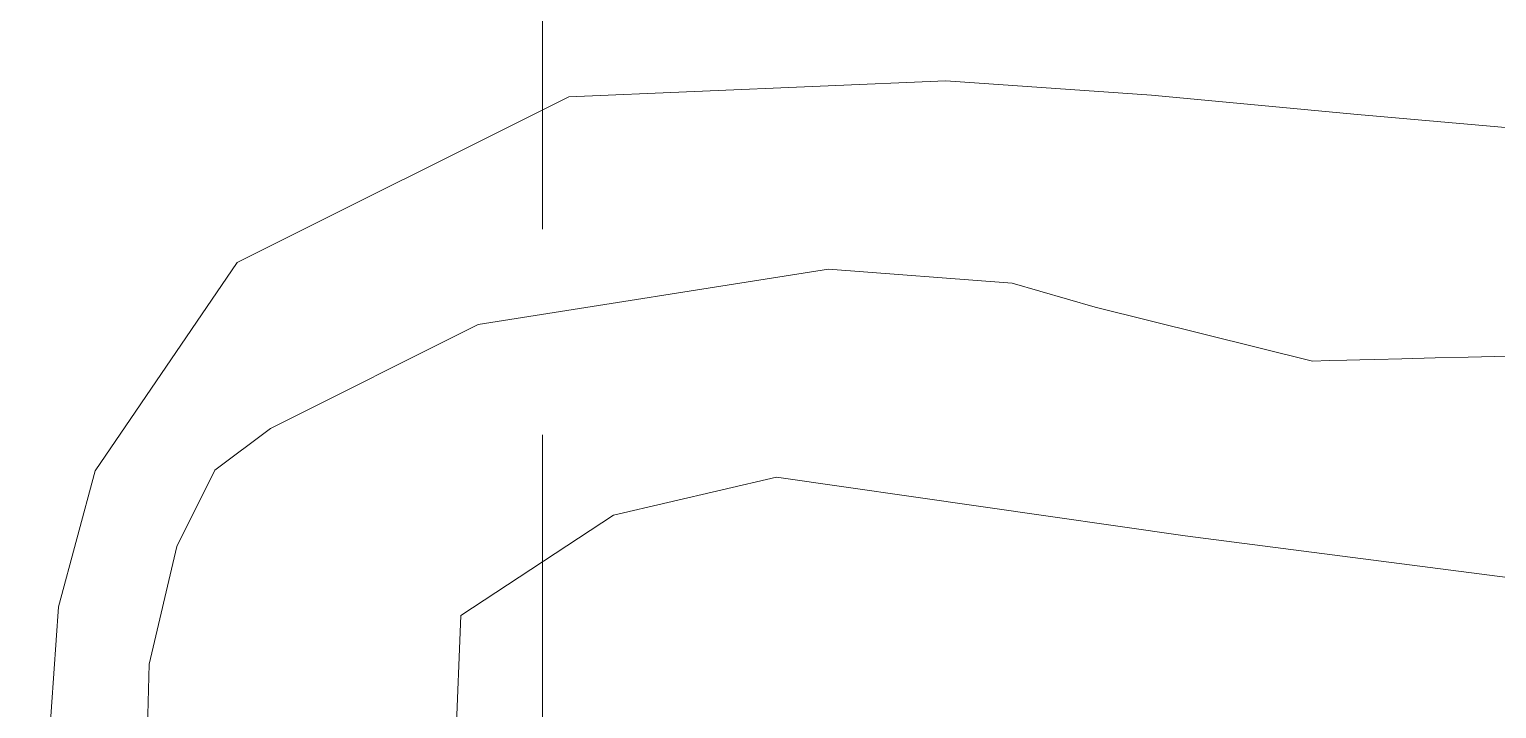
# Model space of a CAD drawing. Extents: x 2509062 to 2510599, y 7103311 to 7105769.
# Drawn here: x 2510431.77 to 2510467.44, y 7104123.07 to 7104139.58 of the extents above; entities that cross this region are included whole.
import ezdxf

# ---------------------------------------------------------------- set-up
doc = ezdxf.new("R2010")
doc.units = 0
doc.header["$LTSCALE"] = 40
doc.header["$MEASUREMENT"] = 0
doc.linetypes.add('DASHED', pattern=[0.75, 0.5, -0.25])
doc.linetypes.add('HIDDEN', pattern=[0.375, 0.25, -0.125])
doc.layers.add('GRID', color=254, linetype='DASHED')
doc.layers.add('STORM', color=5, linetype='Continuous')

msp = doc.modelspace()

# ---------------------------------------------------------------- linework, layer by layer
at = {"layer": 'GRID', "color": 252, "linetype": 'HIDDEN', "lineweight": 0}
msp.add_line((2510444.28, 7103504.725), (2510444.164, 7105729.256), dxfattribs=at)
at = {"layer": 'STORM', "lineweight": 0}
for p, q in [((2510454.047, 7104138.33, 698.343), (2510444.884, 7104137.943, 698.544)), ((2510454.047, 7104138.33, 698.343), (2510444.884, 7104137.943, 698.544)), ((2510459.051, 7104137.979, 698.185), (2510454.047, 7104138.33, 698.343)), ((2510459.051, 7104137.979, 698.185), (2510454.047, 7104138.33, 698.343)), ((2510444.884, 7104137.943, 698.544), (2510436.826, 7104133.915, 698.646)), ((2510444.884, 7104137.943, 698.544), (2510436.826, 7104133.915, 698.646)), ((2510464.056, 7104137.514, 697.988), (2510459.051, 7104137.979, 698.185)), ((2510464.056, 7104137.514, 697.988), (2510459.051, 7104137.979, 698.185)), ((2510469.06, 7104137.073, 697.799), (2510464.056, 7104137.514, 697.988)), ((2510469.06, 7104137.073, 697.799), (2510464.056, 7104137.514, 697.988)), ((2510436.826, 7104133.915, 698.646), (2510433.373, 7104128.853, 698.622)), ((2510436.826, 7104133.915, 698.646), (2510433.373, 7104128.853, 698.622)), ((2510442.687, 7104132.407, 696), (2510451.195, 7104133.754, 696)), ((2510442.687, 7104132.407, 696), (2510451.195, 7104133.754, 696)), ((2510451.195, 7104133.754, 696), (2510455.659, 7104133.417, 696)), ((2510451.195, 7104133.754, 696), (2510455.659, 7104133.417, 696)), ((2510455.659, 7104133.417, 696), (2510457.681, 7104132.828, 696)), ((2510455.659, 7104133.417, 696), (2510457.681, 7104132.828, 696)), ((2510457.681, 7104132.828, 696), (2510462.963, 7104131.522, 696)), ((2510457.681, 7104132.828, 696), (2510462.963, 7104131.522, 696)), ((2510437.632, 7104129.881, 696), (2510442.687, 7104132.407, 696)), ((2510437.632, 7104129.881, 696), (2510442.687, 7104132.407, 696)), ((2510462.963, 7104131.522, 696), (2510463.378, 7104131.532, 696)), ((2510462.963, 7104131.522, 696), (2510463.378, 7104131.532, 696)), ((2510463.378, 7104131.532, 696), (2510463.793, 7104131.542, 696)), ((2510463.378, 7104131.532, 696), (2510463.793, 7104131.542, 696)), ((2510463.793, 7104131.542, 696), (2510464.115, 7104131.55, 696)), ((2510463.793, 7104131.542, 696), (2510464.115, 7104131.55, 696)), ((2510464.115, 7104131.55, 696), (2510464.477, 7104131.56, 696)), ((2510464.115, 7104131.55, 696), (2510464.477, 7104131.56, 696)), ((2510464.477, 7104131.56, 696), (2510465.135, 7104131.576, 696)), ((2510464.477, 7104131.56, 696), (2510465.135, 7104131.576, 696)), ((2510465.135, 7104131.576, 696), (2510465.94, 7104131.596, 696)), ((2510465.135, 7104131.576, 696), (2510465.94, 7104131.596, 696)), ((2510465.94, 7104131.596, 696), (2510466.743, 7104131.616, 696)), ((2510465.94, 7104131.596, 696), (2510466.743, 7104131.616, 696)), ((2510466.743, 7104131.616, 696), (2510467.395, 7104131.632, 696)), ((2510466.743, 7104131.616, 696), (2510467.395, 7104131.632, 696)), ((2510467.395, 7104131.632, 696), (2510467.746, 7104131.641, 696)), ((2510467.395, 7104131.632, 696), (2510467.746, 7104131.641, 696)), ((2510436.285, 7104128.871, 696), (2510437.632, 7104129.881, 696)), ((2510436.285, 7104128.871, 696), (2510437.632, 7104129.881, 696)), ((2510433.373, 7104128.853, 698.622), (2510432.486, 7104125.546, 698.442)), ((2510433.373, 7104128.853, 698.622), (2510432.486, 7104125.546, 698.442)), ((2510435.358, 7104127.018, 696), (2510436.285, 7104128.871, 696)), ((2510435.358, 7104127.018, 696), (2510436.285, 7104128.871, 696)), ((2510445.972, 7104127.776, 694), (2510449.931, 7104128.702, 694)), ((2510445.972, 7104127.776, 694), (2510449.931, 7104128.702, 694)), ((2510449.931, 7104128.702, 694), (2510459.871, 7104127.271, 694)), ((2510449.931, 7104128.702, 694), (2510459.871, 7104127.271, 694)), ((2510442.265, 7104125.334, 694), (2510445.972, 7104127.776, 694)), ((2510442.265, 7104125.334, 694), (2510445.972, 7104127.776, 694)), ((2510459.871, 7104127.271, 694), (2510471.768, 7104125.74, 694)), ((2510459.871, 7104127.271, 694), (2510471.768, 7104125.74, 694)), ((2510434.684, 7104124.156, 696), (2510435.358, 7104127.018, 696)), ((2510434.684, 7104124.156, 696), (2510435.358, 7104127.018, 696)), ((2510432.486, 7104125.546, 698.442), (2510431.775, 7104115.475, 697.47)), ((2510432.486, 7104125.546, 698.442), (2510431.775, 7104115.475, 697.47)), ((2510441.844, 7104115.147, 694), (2510442.265, 7104125.334, 694)), ((2510441.844, 7104115.147, 694), (2510442.265, 7104125.334, 694)), ((2510434.431, 7104114.557, 696), (2510434.684, 7104124.156, 696)), ((2510434.431, 7104114.557, 696), (2510434.684, 7104124.156, 696))]:
    msp.add_line(p, q, dxfattribs=at)

doc.saveas('drawing.dxf')
